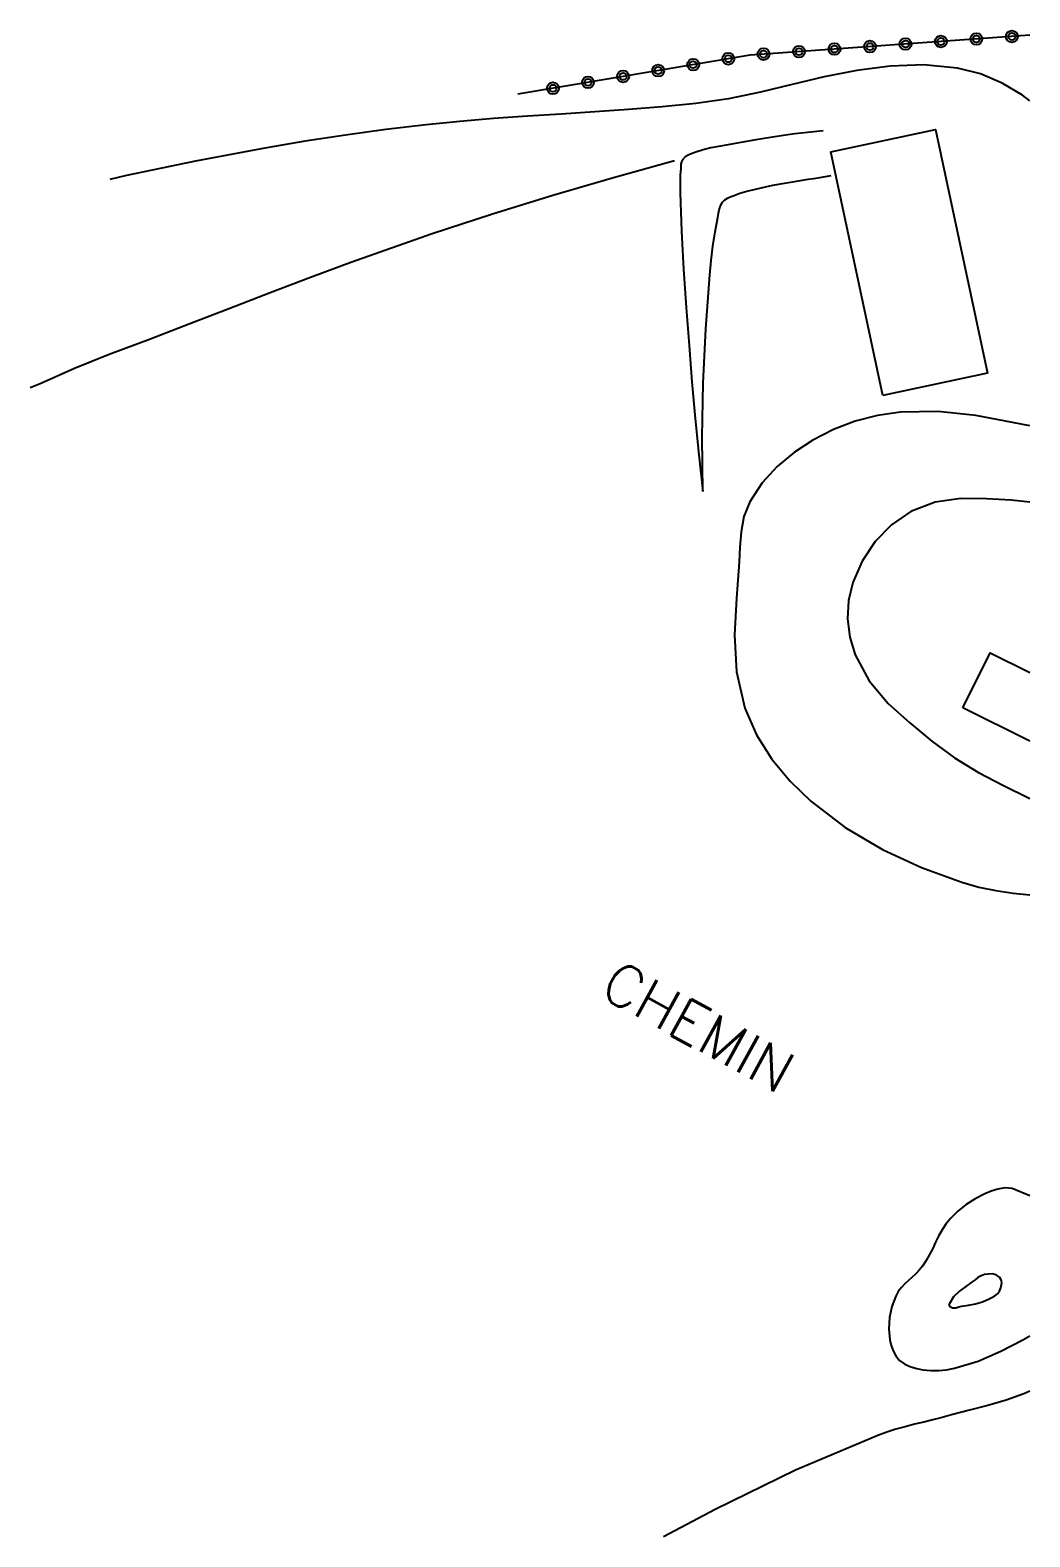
# Model space of a CAD drawing. Header units: millimetres. Extents: x 149999 to 151001, y 153000 to 154001.
# Drawn here: x 150957.8 to 151000, y 153814.6 to 153878.2 of the extents above; entities that cross this region are included whole.
import ezdxf
from ezdxf.enums import TextEntityAlignment as Align

# ---------------------------------------------------------------- set-up
doc = ezdxf.new("R2010")
doc.units = ezdxf.units.MM
doc.layers.get('0').update_dxf_attribs({"linetype": 'CONTINUOUS'})
for name, color, linetype in [('W0071', 7, 'CONTINUOUS'), ('W0104', 1, 'CONTINUOUS'), ('W0211', 2, 'CONTINUOUS'), ('W0214', 2, 'CONTINUOUS'), ('W0323', 7, 'CONTINUOUS'), ('W0989', 7, 'CONTINUOUS')]:
    doc.layers.add(name, color=color, linetype=linetype)
doc.styles.get("Standard").update_dxf_attribs({"font": 'romans.shx', "width": 0.85})

# ---------------------------------------------------------------- blocks, each defined once
blk = doc.blocks.new('t323o')
at = {"color": 0, "linetype": 'Continuous'}
for radius in [0.25, 0.15]:
    blk.add_circle((0, 0), radius, dxfattribs=at)

msp = doc.modelspace()

# ---------------------------------------------------------------- linework, layer by layer
at = {"layer": 'W0071'}
for points in [[(151000, 153861.512), (150999.271, 153861.658), (150997.718, 153861.947), (150996.137, 153862.123), (150994.545, 153862.093), (150993.58, 153861.952), (150992.634, 153861.712), (150991.719, 153861.368), (150990.851, 153860.917), (150990.073, 153860.402), (150989.346, 153859.805), (150988.703, 153859.11), (150988.184, 153858.313), (150987.943, 153857.697), (150987.823, 153857.048), (150987.773, 153856.4), (150987.737, 153855.764), (150987.626, 153854.246), (150987.549, 153852.701), (150987.628, 153851.136), (150987.979, 153849.605), (150988.466, 153848.483), (150989.118, 153847.453), (150989.894, 153846.52), (150990.76, 153845.679), (150992.209, 153844.563), (150993.783, 153843.639), (150995.435, 153842.882), (150997.134, 153842.255), (150997.845, 153842.051), (150998.569, 153841.902), (150999.299, 153841.796), (151000, 153841.721)], [(151000, 153858.303), (150999.209, 153858.386), (150998.166, 153858.444), (150997.095, 153858.45), (150996.011, 153858.3), (150994.984, 153857.906), (150994.164, 153857.344), (150993.471, 153856.634), (150992.924, 153855.811), (150992.53, 153854.908), (150992.348, 153854.149), (150992.306, 153853.371), (150992.402, 153852.599), (150992.627, 153851.855), (150993.225, 153850.755), (150994.031, 153849.806), (150994.937, 153848.981), (150995.861, 153848.215), (150996.819, 153847.509), (150997.836, 153846.893), (150998.885, 153846.341), (150999.946, 153845.822), (151000, 153845.797)]]:
    msp.add_lwpolyline(points, dxfattribs=at)
at = {"layer": 'W0104'}
msp.add_lwpolyline([(150993.803, 153862.8), (150991.61, 153873.084), (150996.018, 153874.024), (150998.211, 153863.74)], close=True, dxfattribs=at)
for points in [[(150997.177, 153849.624), (150998.333, 153851.944), (151000, 153851.113)], [(151000, 153848.217), (150997.177, 153849.624)]]:
    msp.add_lwpolyline(points, dxfattribs=at)
at = {"layer": 'W0211'}
for points in [[(151000, 153875.23), (150999.685, 153875.466), (150998.834, 153875.975), (150997.917, 153876.371), (150996.946, 153876.616), (150995.527, 153876.749), (150994.105, 153876.702), (150992.701, 153876.519), (150991.32, 153876.241), (150989.98, 153875.921), (150988.638, 153875.6), (150987.284, 153875.318), (150985.916, 153875.12), (150984.496, 153874.981), (150983.075, 153874.866), (150981.652, 153874.768), (150980.229, 153874.677), (150978.806, 153874.586), (150977.384, 153874.485), (150975.962, 153874.366), (150974.543, 153874.222), (150972.836, 153874.018), (150971.131, 153873.787), (150969.431, 153873.528), (150967.736, 153873.24), (150964.814, 153872.687), (150961.904, 153872.079), (150961.188, 153871.92)], [(150991.288, 153873.97), (150990.889, 153873.929), (150990.49, 153873.884), (150990.092, 153873.834), (150989.694, 153873.779), (150989.066, 153873.687), (150988.44, 153873.588), (150987.814, 153873.481), (150987.191, 153873.363), (150986.868, 153873.303), (150986.543, 153873.244), (150986.22, 153873.17), (150985.905, 153873.066), (150985.76, 153873.011), (150985.61, 153872.95), (150985.468, 153872.865), (150985.351, 153872.747), (150985.306, 153872.658), (150985.286, 153872.56), (150985.279, 153872.463), (150985.272, 153872.371), (150985.252, 153872.116), (150985.246, 153871.86), (150985.248, 153871.604), (150985.253, 153871.349), (150985.305, 153869.737), (150985.394, 153868.127), (150985.505, 153866.518), (150985.625, 153864.911), (150985.749, 153863.37), (150985.887, 153861.829), (150986.039, 153860.29), (150986.205, 153858.753)], [(151000, 153829.026), (150999.259, 153829.331), (150998.951, 153829.361), (150998.647, 153829.311), (150998.364, 153829.214), (150998.096, 153829.102), (150997.692, 153828.901), (150997.313, 153828.657), (150996.961, 153828.375), (150996.641, 153828.058), (150996.456, 153827.83), (150996.295, 153827.584), (150996.154, 153827.328), (150996.025, 153827.067), (150995.901, 153826.807), (150995.772, 153826.547), (150995.63, 153826.294), (150995.47, 153826.052), (150995.337, 153825.889), (150995.19, 153825.739), (150995.036, 153825.597), (150994.881, 153825.458), (150994.726, 153825.311), (150994.58, 153825.154), (150994.45, 153824.982), (150994.345, 153824.793), (150994.18, 153824.348), (150994.085, 153823.884), (150994.058, 153823.412), (150994.098, 153822.941), (150994.148, 153822.708), (150994.228, 153822.481), (150994.345, 153822.268), (150994.504, 153822.082), (150994.725, 153821.92), (150994.974, 153821.809), (150995.233, 153821.738), (150995.491, 153821.688), (150995.823, 153821.651), (150996.158, 153821.65), (150996.49, 153821.683), (150996.817, 153821.747), (150997.818, 153822.053), (150998.779, 153822.463), (150999.701, 153822.946), (151000, 153823.122)], [(151000, 153820.787), (150999.751, 153820.672), (150999, 153820.401), (150998.231, 153820.182), (150997.458, 153819.984), (150996.69, 153819.778), (150996.302, 153819.672), (150995.913, 153819.573), (150995.522, 153819.477), (150995.132, 153819.382), (150994.742, 153819.281), (150994.354, 153819.173), (150993.969, 153819.052), (150993.589, 153818.917), (150990.111, 153817.45), (150986.724, 153815.783), (150984.546, 153814.632)]]:
    msp.add_lwpolyline(points, dxfattribs=at)
at = {"layer": 'W0214'}
for points in [[(150957.834, 153863.137), (150958.262, 153863.303), (150959.711, 153863.947), (150961.161, 153864.54), (150962.864, 153865.18), (150964.563, 153865.83), (150966.26, 153866.485), (150967.958, 153867.138), (150969.658, 153867.785), (150971.364, 153868.419), (150973.076, 153869.036), (150974.796, 153869.63), (150977.331, 153870.462), (150979.879, 153871.254), (150982.44, 153872.004), (150985.012, 153872.714)], [(150986.205, 153858.753), (150986.184, 153861.039), (150986.226, 153863.325), (150986.33, 153865.609), (150986.497, 153867.889), (150986.556, 153868.498), (150986.63, 153869.106), (150986.724, 153869.711), (150986.842, 153870.312), (150986.871, 153870.472), (150986.9, 153870.639), (150986.948, 153870.804), (150987.034, 153870.954), (150987.131, 153871.049), (150987.246, 153871.12), (150987.366, 153871.175), (150987.485, 153871.225), (150987.773, 153871.334), (150988.068, 153871.421), (150988.367, 153871.493), (150988.665, 153871.562), (150989.159, 153871.667), (150989.655, 153871.756), (150990.153, 153871.838), (150990.65, 153871.921), (150990.893, 153871.962), (150991.137, 153872.003), (150991.38, 153872.042), (150991.624, 153872.08)]]:
    msp.add_lwpolyline(points, dxfattribs=at)
msp.add_lwpolyline([(150997.121, 153824.364), (150997.417, 153824.408), (150997.712, 153824.469), (150998.001, 153824.555), (150998.28, 153824.672), (150998.401, 153824.731), (150998.522, 153824.799), (150998.634, 153824.889), (150998.718, 153825.006), (150998.749, 153825.07), (150998.776, 153825.137), (150998.797, 153825.206), (150998.81, 153825.277), (150998.813, 153825.356), (150998.801, 153825.434), (150998.774, 153825.509), (150998.731, 153825.577), (150998.585, 153825.689), (150998.41, 153825.732), (150998.241, 153825.724), (150998.088, 153825.699), (150997.941, 153825.653), (150997.808, 153825.576), (150997.687, 153825.485), (150997.572, 153825.395), (150997.306, 153825.204), (150997.029, 153825.003), (150996.777, 153824.757), (150996.599, 153824.452), (150996.592, 153824.434), (150996.589, 153824.413), (150996.591, 153824.39), (150996.604, 153824.37), (150996.733, 153824.303), (150996.88, 153824.303), (150997.011, 153824.337)], close=True, dxfattribs=at)
at = {"layer": 'W0323'}
msp.add_lwpolyline([(151000, 153878.003), (150988.208, 153877.164), (150978.406, 153875.516)], dxfattribs=at)

# ---------------------------------------------------------------- block references
for p, rotation in [((150996.248, 153877.736), 184.0707419145239), ((150997.744, 153877.843), 184.0707419145239), ((150999.241, 153877.949), 184.0707419145239), ((150987.281, 153877.008), 189.543821276977), ((150988.767, 153877.204), 184.0707419145239), ((150990.263, 153877.31), 184.0707419145239), ((150991.759, 153877.417), 184.0707419145239), ((150993.256, 153877.523), 184.0707419145239), ((150994.752, 153877.63), 184.0707419145239), ((150984.323, 153876.511), 189.543821276977), ((150985.802, 153876.76), 189.543821276977), ((150979.885, 153875.765), 189.543821276977), ((150981.364, 153876.013), 189.543821276977), ((150982.844, 153876.262), 189.543821276977)]:
    msp.add_blockref('t323o', p, dxfattribs=dict(at, rotation=rotation))

# ---------------------------------------------------------------- texts
at = {"layer": 'W0989'}
msp.add_text('CHEMIN', height=1.75, rotation=331.22894, dxfattribs=at).set_placement((150986.017, 153836.161), align=Align.MIDDLE)

doc.saveas('drawing.dxf')
